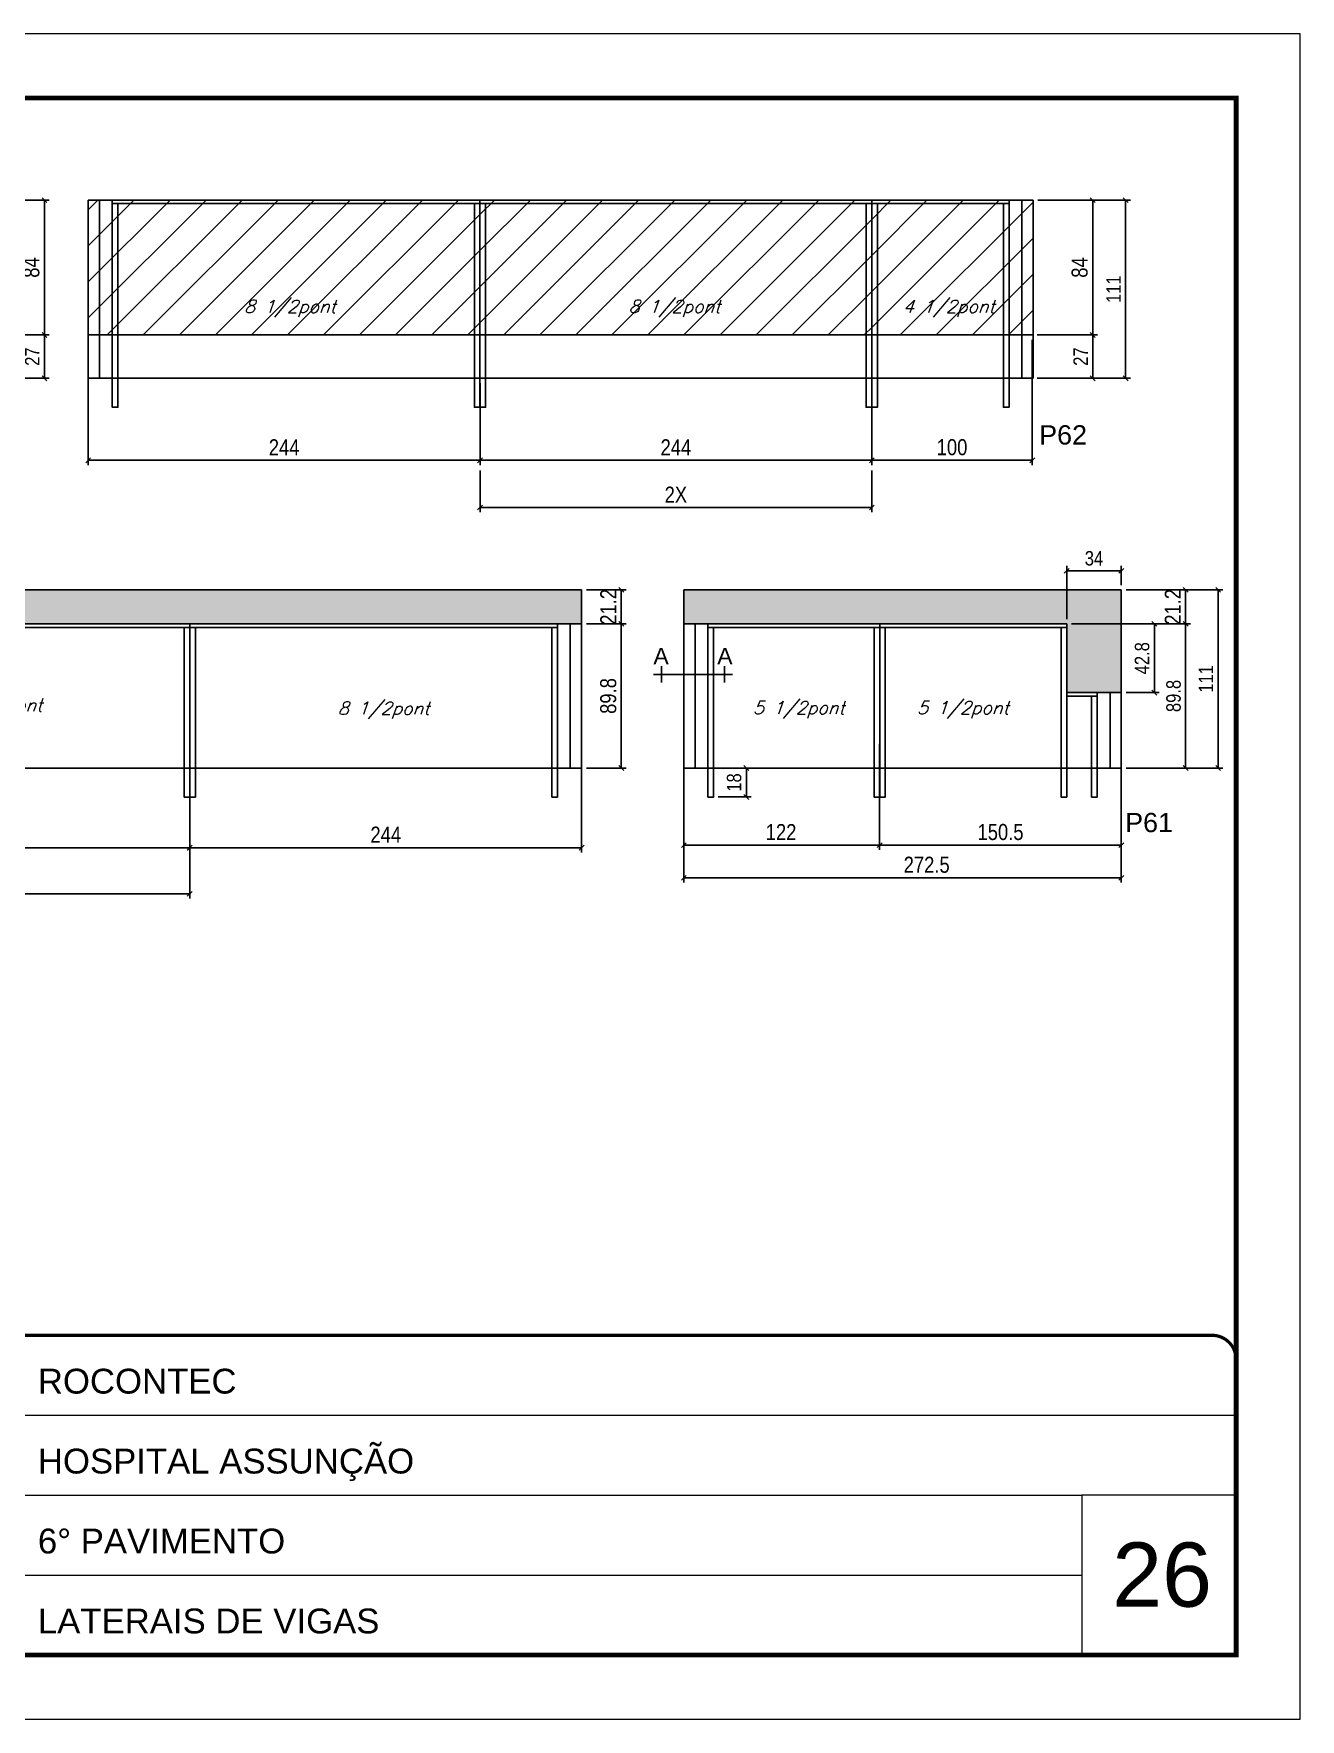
# Model space of a CAD drawing. Extents: x -20960 to -5926, y -2106 to 21915.
# Drawn here: x -9912 to -9123, y 13974 to 15024 of the extents above; entities that cross this region are included whole.
import ezdxf
from ezdxf.enums import TextEntityAlignment as Align

# ---------------------------------------------------------------- set-up
doc = ezdxf.new("R2010")
doc.units = 0
doc.linetypes.add('CONTINUO', pattern=[0])
doc.linetypes.add('DASHED', pattern=[0.75, 0.5, -0.25])
for name, color, linetype in [('5', 5, 'Continuous'), ('COTA', 241, 'Continuous'), ('detalhes', 4, 'Continuous'), ('Painéis', 200, 'Continuous'), ('Reaproveitamento', 251, 'Continuous'), ('SARR_2.2x7', 40, 'Continuous'), ('SARR_3.5x7', 81, 'Continuous'), ('texto', 7, 'Continuous')]:
    doc.layers.add(name, color=color, linetype=linetype)
for name, color, linetype, lineweight in [('CARIMBO', 255, 'Continuous', 9), ('Folhas', 255, 'Continuous', 9), ('SARRAFO DE PRESSAO', 251, 'DASHED', 9)]:
    doc.layers.add(name, color=color, linetype=linetype, lineweight=lineweight)
doc.styles.add('ARIAL', font='arial.ttf')
doc.styles.add('COTA TECNICA', font='techl___.ttf', dxfattribs={"height": 10})
doc.styles.add('COTA TECNICA-50', font='techl___.ttf', dxfattribs={"height": 9})
doc.styles.add('Romans', font='romans.shx')
doc.styles.get("Standard").update_dxf_attribs({"font": 'arial.ttf'})
doc.dimstyles.new('COTA PAINEL-50', dxfattribs={"dimtxt": 9, "dimasz": 3, "dimexe": 3, "dimexo": 3, "dimgap": 3, "dimtad": 1, "dimdec": 1, "dimzin": 12, "dimdsep": 46, "dimtxsty": 'COTA TECNICA-50', "dimblk1": 'OBLIQUE', "dimblk2": 'OBLIQUE', "dimsah": 1, "dimcen": 0.9, "dimclrd": 4, "dimclre": 4, "dimclrt": 240, "dimadec": 1, "dimazin": 3, "dimtfac": 1, "dimtdec": 1, "dimtmove": 0, "dimatfit": 3, "dimfxl": 1, "dimtolj": 1, "dimtzin": 12, "dimarcsym": 0})
doc.dimstyles.new('PAINEL', dxfattribs={"dimtxt": 10, "dimasz": 3, "dimexe": 3, "dimexo": 3, "dimgap": 3, "dimtad": 1, "dimdec": 1, "dimzin": 12, "dimdsep": 46, "dimtxsty": 'COTA TECNICA', "dimblk1": 'OBLIQUE', "dimblk2": 'OBLIQUE', "dimsah": 1, "dimcen": 0.9, "dimclrd": 4, "dimclre": 4, "dimclrt": 240, "dimadec": 1, "dimazin": 3, "dimtfac": 1, "dimtdec": 1, "dimtmove": 0, "dimatfit": 3, "dimfxl": 1, "dimtolj": 1, "dimtzin": 12, "dimarcsym": 0})
pattern_1 = [(45, (-1602.418, -3391.344), (-11.22532, 11.22532), [])]

# ---------------------------------------------------------------- blocks, each defined once
blk = doc.blocks.new('9999999999')
at = {"color": 30, "linetype": 'CONTINUO'}
for p, q in [((98564.6, 34379.6), (99584, 34379.6)), ((98564.6, 34329.8), (99488, 34329.8)), ((99584, 34329.8), (99488, 34329.8)), ((99488, 34329.8), (99488, 34230.2)), ((98564.6, 34280), (99488, 34280))]:
    blk.add_line(p, q, dxfattribs=at)
at = {"color": 30, "linetype": 'CONTINUO', "const_width": 2}
blk.add_lwpolyline([(99584, 34230.2), (99584, 34414.4, 0.414214), (99569, 34429.4), (98229, 34429.4, 0.414214), (98214, 34414.4), (98214, 34245.2, 0.414214), (98229, 34230.2), (99584, 34230.2)], format="xyb", dxfattribs=at)
at = {"layer": 'Folhas'}
blk.add_lwpolyline([(98139, 34190.2), (99624, 34190.2), (99624, 35240.2), (98139, 35240.2)], close=True, dxfattribs=at)
at = {"layer": 'Folhas', "color": 30, "const_width": 3}
blk.add_lwpolyline([(98214, 34230.2), (99584, 34230.2), (99584, 35200.2), (98214, 35200.2)], close=True, dxfattribs=at)
at = {"color": 7, "linetype": 'Continuous', "ltscale": 5, "style": 'ARIAL'}
for s, height, p in [('ROCONTEC', 15.48, (98837.7, 34393.1)), ('HOSPITAL ASSUNÇÃO', 15.483, (98837.7, 34343.3)), ('6° PAVIMENTO', 15.483, (98837.7, 34293.5)), ('LATERAIS DE VIGAS', 15.483, (98837.7, 34243.7))]:
    blk.add_text(s, height=height, dxfattribs=at).set_placement(p)
blk = doc.blocks.new('_Oblique')
at = {"color": 0, "linetype": 'ByBlock', "lineweight": -2}
blk.add_line((-0.5, -0.5), (0.5, 0.5), dxfattribs=at)
blk = doc.blocks.new('*D918')
at = {"layer": 'COTA', "color": 4, "lineweight": -2, "ltscale": 25, "transparency": 16777216}
for p, q in [((-9634.4, 14751.9), (-9634.4, 14725.8)), ((-9390.4, 14751.9), (-9390.4, 14725.8)), ((-9634.4, 14728.8), (-9390.4, 14728.8))]:
    blk.add_line(p, q, dxfattribs=at)
at = {"layer": 'Defpoints', "color": 0, "ltscale": 25, "transparency": 16777216}
for p in [(-9634.4, 14754.9), (-9390.4, 14754.9), (-9390.4, 14728.8)]:
    blk.add_point(p, dxfattribs=at)
at = {"layer": 'COTA', "color": 4, "lineweight": -2, "ltscale": 25, "transparency": 16777216, "xscale": 3, "yscale": 3, "zscale": 3, "rotation": 180}
blk.add_blockref('_Oblique', (-9634.4, 14728.8), dxfattribs=at)
at = {"layer": 'COTA', "color": 4, "lineweight": -2, "ltscale": 25, "transparency": 16777216, "xscale": 3, "yscale": 3, "zscale": 3}
blk.add_blockref('_Oblique', (-9390.4, 14728.8), dxfattribs=at)
at = {"layer": 'COTA', "color": 240, "ltscale": 25, "transparency": 16777216, "insert": (-9512.4, 14736.8), "char_height": 10, "attachment_point": 5, "style": 'COTA TECNICA'}
blk.add_mtext('\\A1;2X', dxfattribs=at)
blk = doc.blocks.new('*D931')
at = {"layer": 'COTA', "color": 4, "lineweight": -2, "ltscale": 25, "transparency": 16777216}
for p, q in [((-9878.4, 14833.3), (-9878.4, 14755.2)), ((-9634.4, 14806.3), (-9634.4, 14755.2)), ((-9878.4, 14758.2), (-9634.4, 14758.2))]:
    blk.add_line(p, q, dxfattribs=at)
at = {"layer": 'Defpoints', "color": 0, "ltscale": 25, "transparency": 16777216}
for p in [(-9878.4, 14836.3), (-9634.4, 14809.3), (-9634.4, 14758.2)]:
    blk.add_point(p, dxfattribs=at)
at = {"layer": 'COTA', "color": 4, "lineweight": -2, "ltscale": 25, "transparency": 16777216, "xscale": 3, "yscale": 3, "zscale": 3, "rotation": 180}
blk.add_blockref('_Oblique', (-9878.4, 14758.2), dxfattribs=at)
at = {"layer": 'COTA', "color": 4, "lineweight": -2, "ltscale": 25, "transparency": 16777216, "xscale": 3, "yscale": 3, "zscale": 3}
blk.add_blockref('_Oblique', (-9634.4, 14758.2), dxfattribs=at)
at = {"layer": 'COTA', "color": 240, "ltscale": 25, "transparency": 16777216, "insert": (-9756.4, 14766.3), "char_height": 10, "attachment_point": 5, "style": 'COTA TECNICA'}
blk.add_mtext('\\A1;244', dxfattribs=at)
blk = doc.blocks.new('*D932')
at = {"layer": 'COTA', "color": 4, "lineweight": -2, "ltscale": 25, "transparency": 16777216}
for p, q in [((-9634.4, 14806.3), (-9634.4, 14755.2)), ((-9390.4, 14806.3), (-9390.4, 14755.2)), ((-9634.4, 14758.2), (-9390.4, 14758.2))]:
    blk.add_line(p, q, dxfattribs=at)
at = {"layer": 'Defpoints', "color": 0, "ltscale": 25, "transparency": 16777216}
for p in [(-9634.4, 14809.3), (-9390.4, 14809.3), (-9390.4, 14758.2)]:
    blk.add_point(p, dxfattribs=at)
at = {"layer": 'COTA', "color": 4, "lineweight": -2, "ltscale": 25, "transparency": 16777216, "xscale": 3, "yscale": 3, "zscale": 3, "rotation": 180}
blk.add_blockref('_Oblique', (-9634.4, 14758.2), dxfattribs=at)
at = {"layer": 'COTA', "color": 4, "lineweight": -2, "ltscale": 25, "transparency": 16777216, "xscale": 3, "yscale": 3, "zscale": 3}
blk.add_blockref('_Oblique', (-9390.4, 14758.2), dxfattribs=at)
at = {"layer": 'COTA', "color": 240, "ltscale": 25, "transparency": 16777216, "insert": (-9512.4, 14766.3), "char_height": 10, "attachment_point": 5, "style": 'COTA TECNICA'}
blk.add_mtext('\\A1;244', dxfattribs=at)
blk = doc.blocks.new('*D978')
at = {"layer": 'COTA', "color": 4, "lineweight": -2, "ltscale": 25, "transparency": 16777216}
for p, q in [((-9286.9, 14920.3), (-9249.8, 14920.3)), ((-9252.8, 14920.3), (-9252.8, 14836.3)), ((-9287.4, 14836.3), (-9249.8, 14836.3))]:
    blk.add_line(p, q, dxfattribs=at)
at = {"layer": 'Defpoints', "color": 0, "ltscale": 25, "transparency": 16777216}
for p in [(-9289.9, 14920.3), (-9290.4, 14836.3), (-9252.8, 14836.3)]:
    blk.add_point(p, dxfattribs=at)
at = {"layer": 'COTA', "color": 4, "lineweight": -2, "ltscale": 25, "transparency": 16777216, "xscale": 3, "yscale": 3, "zscale": 3}
for p, rotation in [((-9252.8, 14920.3), 90), ((-9252.8, 14836.3), 270)]:
    blk.add_blockref('_Oblique', p, dxfattribs=dict(at, rotation=rotation))
at = {"layer": 'COTA', "color": 240, "ltscale": 25, "transparency": 16777216, "insert": (-9260.9, 14878.3), "char_height": 10, "attachment_point": 5, "rotation": 90, "style": 'COTA TECNICA'}
blk.add_mtext('\\A1;84', dxfattribs=at)
blk = doc.blocks.new('*D933')
at = {"layer": 'COTA', "color": 4, "lineweight": -2, "ltscale": 25, "transparency": 16777216}
for p, q in [((-9290.4, 14833.3), (-9290.4, 14755.2)), ((-9390.4, 14806.3), (-9390.4, 14755.2)), ((-9390.4, 14758.2), (-9290.4, 14758.2))]:
    blk.add_line(p, q, dxfattribs=at)
at = {"layer": 'Defpoints', "color": 0, "ltscale": 25, "transparency": 16777216}
for p in [(-9290.4, 14836.3), (-9390.4, 14809.3), (-9290.4, 14758.2)]:
    blk.add_point(p, dxfattribs=at)
at = {"layer": 'COTA', "color": 4, "lineweight": -2, "ltscale": 25, "transparency": 16777216, "xscale": 3, "yscale": 3, "zscale": 3, "rotation": 180}
blk.add_blockref('_Oblique', (-9390.4, 14758.2), dxfattribs=at)
at = {"layer": 'COTA', "color": 4, "lineweight": -2, "ltscale": 25, "transparency": 16777216, "xscale": 3, "yscale": 3, "zscale": 3}
blk.add_blockref('_Oblique', (-9290.4, 14758.2), dxfattribs=at)
at = {"layer": 'COTA', "color": 240, "ltscale": 25, "transparency": 16777216, "insert": (-9340.4, 14766.3), "char_height": 10, "attachment_point": 5, "style": 'COTA TECNICA'}
blk.add_mtext('\\A1;100', dxfattribs=at)
blk = doc.blocks.new('*D979')
at = {"layer": 'COTA', "color": 4, "lineweight": -2, "ltscale": 25, "transparency": 16777216}
for p, q in [((-9932.1, 14920.3), (-9902.7, 14920.3)), ((-9905.7, 14836.3), (-9905.7, 14920.3)), ((-9932.1, 14836.3), (-9902.7, 14836.3))]:
    blk.add_line(p, q, dxfattribs=at)
at = {"layer": 'Defpoints', "color": 0, "ltscale": 25, "transparency": 16777216}
for p in [(-9935.1, 14920.3), (-9905.7, 14920.3), (-9935.1, 14836.3)]:
    blk.add_point(p, dxfattribs=at)
at = {"layer": 'COTA', "color": 4, "lineweight": -2, "ltscale": 25, "transparency": 16777216, "xscale": 3, "yscale": 3, "zscale": 3}
for p, rotation in [((-9905.7, 14920.3), 90), ((-9905.7, 14836.3), 270)]:
    blk.add_blockref('_Oblique', p, dxfattribs=dict(at, rotation=rotation))
at = {"layer": 'COTA', "color": 240, "ltscale": 25, "transparency": 16777216, "insert": (-9913.8, 14878.3), "char_height": 10, "attachment_point": 5, "rotation": 90, "style": 'COTA TECNICA'}
blk.add_mtext('\\A1;84', dxfattribs=at)
blk = doc.blocks.new('*D980')
at = {"layer": 'COTA', "color": 4, "lineweight": -2, "transparency": 16777216}
for p, q in [((-9287.4, 14836.3), (-9249.8, 14836.3)), ((-9252.8, 14809.3), (-9252.8, 14836.3)), ((-9287.4, 14809.3), (-9249.8, 14809.3))]:
    blk.add_line(p, q, dxfattribs=at)
at = {"layer": 'Defpoints', "color": 0, "transparency": 16777216}
for p in [(-9290.4, 14836.3), (-9252.8, 14836.3), (-9290.4, 14809.3)]:
    blk.add_point(p, dxfattribs=at)
at = {"layer": 'COTA', "color": 4, "lineweight": -2, "transparency": 16777216, "xscale": 3, "yscale": 3, "zscale": 3}
for p, rotation in [((-9252.8, 14836.3), 90), ((-9252.8, 14809.3), 270)]:
    blk.add_blockref('_Oblique', p, dxfattribs=dict(at, rotation=rotation))
at = {"layer": 'COTA', "color": 240, "transparency": 16777216, "insert": (-9260.3, 14822.8), "char_height": 9, "attachment_point": 5, "rotation": 90, "style": 'COTA TECNICA-50'}
blk.add_mtext('\\A1;27', dxfattribs=at)
blk = doc.blocks.new('*D981')
at = {"layer": 'COTA', "color": 4, "lineweight": -2, "transparency": 16777216}
for p, q in [((-9932.1, 14836.3), (-9902.7, 14836.3)), ((-9905.7, 14809.3), (-9905.7, 14836.3)), ((-9932.1, 14809.3), (-9902.7, 14809.3))]:
    blk.add_line(p, q, dxfattribs=at)
at = {"layer": 'Defpoints', "color": 0, "transparency": 16777216}
for p in [(-9935.1, 14836.3), (-9905.7, 14836.3), (-9935.1, 14809.3)]:
    blk.add_point(p, dxfattribs=at)
at = {"layer": 'COTA', "color": 4, "lineweight": -2, "transparency": 16777216, "xscale": 3, "yscale": 3, "zscale": 3}
for p, rotation in [((-9905.7, 14836.3), 90), ((-9905.7, 14809.3), 270)]:
    blk.add_blockref('_Oblique', p, dxfattribs=dict(at, rotation=rotation))
at = {"layer": 'COTA', "color": 240, "transparency": 16777216, "insert": (-9913.3, 14822.8), "char_height": 9, "attachment_point": 5, "rotation": 90, "style": 'COTA TECNICA-50'}
blk.add_mtext('\\A1;27', dxfattribs=at)
blk = doc.blocks.new('*D982')
at = {"layer": 'COTA', "color": 4, "lineweight": -2, "transparency": 16777216}
for p, q in [((-9286.9, 14920.3), (-9229.3, 14920.3)), ((-9232.3, 14809.3), (-9232.3, 14920.3)), ((-9286.9, 14809.3), (-9229.3, 14809.3))]:
    blk.add_line(p, q, dxfattribs=at)
at = {"layer": 'Defpoints', "color": 0, "transparency": 16777216}
for p in [(-9289.9, 14920.3), (-9232.3, 14920.3), (-9289.9, 14809.3)]:
    blk.add_point(p, dxfattribs=at)
at = {"layer": 'COTA', "color": 4, "lineweight": -2, "transparency": 16777216, "xscale": 3, "yscale": 3, "zscale": 3}
for p, rotation in [((-9232.3, 14920.3), 90), ((-9232.3, 14809.3), 270)]:
    blk.add_blockref('_Oblique', p, dxfattribs=dict(at, rotation=rotation))
at = {"layer": 'COTA', "color": 240, "transparency": 16777216, "insert": (-9239.8, 14864.8), "char_height": 9, "attachment_point": 5, "rotation": 90, "style": 'COTA TECNICA-50'}
blk.add_mtext('\\A1;111', dxfattribs=at)
blk = doc.blocks.new('*D939')
at = {"layer": 'COTA', "color": 4, "lineweight": -2, "ltscale": 25, "transparency": 16777216}
for p, q in [((-10059.2, 14581.5), (-10059.2, 14513.9)), ((-9815.2, 14581.5), (-9815.2, 14513.9)), ((-10059.2, 14516.9), (-9815.2, 14516.9))]:
    blk.add_line(p, q, dxfattribs=at)
at = {"layer": 'Defpoints', "color": 0, "ltscale": 25, "transparency": 16777216}
for p in [(-10059.2, 14584.5), (-9815.2, 14584.5), (-9815.2, 14516.9)]:
    blk.add_point(p, dxfattribs=at)
at = {"layer": 'COTA', "color": 4, "lineweight": -2, "ltscale": 25, "transparency": 16777216, "xscale": 3, "yscale": 3, "zscale": 3, "rotation": 180}
blk.add_blockref('_Oblique', (-10059.2, 14516.9), dxfattribs=at)
at = {"layer": 'COTA', "color": 4, "lineweight": -2, "ltscale": 25, "transparency": 16777216, "xscale": 3, "yscale": 3, "zscale": 3}
blk.add_blockref('_Oblique', (-9815.2, 14516.9), dxfattribs=at)
at = {"layer": 'COTA', "color": 240, "ltscale": 25, "transparency": 16777216, "insert": (-9937.2, 14525), "char_height": 10, "attachment_point": 5, "style": 'COTA TECNICA'}
blk.add_mtext('\\A1;244', dxfattribs=at)
blk = doc.blocks.new('*D940')
at = {"layer": 'COTA', "color": 4, "lineweight": -2, "ltscale": 25, "transparency": 16777216}
for p, q in [((-9815.1, 14581.5), (-9815.1, 14513.9)), ((-9571.1, 14581.5), (-9571.1, 14513.9)), ((-9815.1, 14516.9), (-9571.1, 14516.9))]:
    blk.add_line(p, q, dxfattribs=at)
at = {"layer": 'Defpoints', "color": 0, "ltscale": 25, "transparency": 16777216}
for p in [(-9815.1, 14584.5), (-9571.1, 14584.5), (-9571.1, 14516.9)]:
    blk.add_point(p, dxfattribs=at)
at = {"layer": 'COTA', "color": 4, "lineweight": -2, "ltscale": 25, "transparency": 16777216, "xscale": 3, "yscale": 3, "zscale": 3, "rotation": 180}
blk.add_blockref('_Oblique', (-9815.1, 14516.9), dxfattribs=at)
at = {"layer": 'COTA', "color": 4, "lineweight": -2, "ltscale": 25, "transparency": 16777216, "xscale": 3, "yscale": 3, "zscale": 3}
blk.add_blockref('_Oblique', (-9571.1, 14516.9), dxfattribs=at)
at = {"layer": 'COTA', "color": 240, "ltscale": 25, "transparency": 16777216, "insert": (-9693.1, 14525), "char_height": 10, "attachment_point": 5, "style": 'COTA TECNICA'}
blk.add_mtext('\\A1;244', dxfattribs=at)
blk = doc.blocks.new('*D941')
at = {"layer": 'COTA', "color": 4, "lineweight": -2, "ltscale": 25, "transparency": 16777216}
for p, q in [((-9507.5, 14581.5), (-9507.5, 14515.5)), ((-9385.5, 14581.5), (-9385.5, 14515.5)), ((-9507.5, 14518.5), (-9385.5, 14518.5))]:
    blk.add_line(p, q, dxfattribs=at)
at = {"layer": 'Defpoints', "color": 0, "ltscale": 25, "transparency": 16777216}
for p in [(-9507.5, 14584.5), (-9385.5, 14584.5), (-9385.5, 14518.5)]:
    blk.add_point(p, dxfattribs=at)
at = {"layer": 'COTA', "color": 4, "lineweight": -2, "ltscale": 25, "transparency": 16777216, "xscale": 3, "yscale": 3, "zscale": 3, "rotation": 180}
blk.add_blockref('_Oblique', (-9507.5, 14518.5), dxfattribs=at)
at = {"layer": 'COTA', "color": 4, "lineweight": -2, "ltscale": 25, "transparency": 16777216, "xscale": 3, "yscale": 3, "zscale": 3}
blk.add_blockref('_Oblique', (-9385.5, 14518.5), dxfattribs=at)
at = {"layer": 'COTA', "color": 240, "ltscale": 25, "transparency": 16777216, "insert": (-9446.9, 14526.6), "char_height": 10, "attachment_point": 5, "style": 'COTA TECNICA'}
blk.add_mtext('\\A1;122', dxfattribs=at)
blk = doc.blocks.new('*D942')
at = {"layer": 'COTA', "color": 4, "lineweight": -2, "ltscale": 25, "transparency": 16777216}
for p, q in [((-10059.2, 14581.5), (-10059.2, 14485.2)), ((-9815.2, 14581.5), (-9815.2, 14485.2)), ((-10059.2, 14488.2), (-9815.2, 14488.2))]:
    blk.add_line(p, q, dxfattribs=at)
at = {"layer": 'Defpoints', "color": 0, "ltscale": 25, "transparency": 16777216}
for p in [(-10059.2, 14584.5), (-9815.2, 14584.5), (-9815.2, 14488.2)]:
    blk.add_point(p, dxfattribs=at)
at = {"layer": 'COTA', "color": 4, "lineweight": -2, "ltscale": 25, "transparency": 16777216, "xscale": 3, "yscale": 3, "zscale": 3, "rotation": 180}
blk.add_blockref('_Oblique', (-10059.2, 14488.2), dxfattribs=at)
at = {"layer": 'COTA', "color": 4, "lineweight": -2, "ltscale": 25, "transparency": 16777216, "xscale": 3, "yscale": 3, "zscale": 3}
blk.add_blockref('_Oblique', (-9815.2, 14488.2), dxfattribs=at)
at = {"layer": 'COTA', "color": 240, "ltscale": 25, "transparency": 16777216, "insert": (-9937.2, 14496.3), "char_height": 10, "attachment_point": 5, "style": 'COTA TECNICA'}
blk.add_mtext('\\A1;2X', dxfattribs=at)
blk = doc.blocks.new('*D983')
at = {"layer": 'COTA', "color": 4, "lineweight": -2, "ltscale": 25, "transparency": 16777216}
for p, q in [((-9232, 14677.5), (-9191.9, 14677.5)), ((-9194.9, 14656.3), (-9194.9, 14677.5)), ((-9232, 14656.3), (-9191.9, 14656.3))]:
    blk.add_line(p, q, dxfattribs=at)
at = {"layer": 'Defpoints', "color": 0, "ltscale": 25, "transparency": 16777216}
for p in [(-9235, 14677.5), (-9194.9, 14677.5), (-9235, 14656.3)]:
    blk.add_point(p, dxfattribs=at)
at = {"layer": 'COTA', "color": 4, "lineweight": -2, "ltscale": 25, "transparency": 16777216, "xscale": 3, "yscale": 3, "zscale": 3}
for p, rotation in [((-9194.9, 14677.5), 90), ((-9194.9, 14656.3), 270)]:
    blk.add_blockref('_Oblique', p, dxfattribs=dict(at, rotation=rotation))
at = {"layer": 'COTA', "color": 240, "ltscale": 25, "transparency": 16777216, "insert": (-9202.9, 14666.9), "char_height": 10, "attachment_point": 5, "rotation": 90, "style": 'COTA TECNICA'}
blk.add_mtext('\\A1;21.2', dxfattribs=at)
blk = doc.blocks.new('*D984')
at = {"layer": 'COTA', "color": 4, "lineweight": -2, "ltscale": 25, "transparency": 16777216}
for p, q in [((-9568.1, 14656.3), (-9543.4, 14656.3)), ((-9546.4, 14656.3), (-9546.4, 14566.5)), ((-9568.1, 14566.5), (-9543.4, 14566.5))]:
    blk.add_line(p, q, dxfattribs=at)
at = {"layer": 'Defpoints', "color": 0, "ltscale": 25, "transparency": 16777216}
for p in [(-9571.1, 14656.3), (-9571.1, 14566.5), (-9546.4, 14566.5)]:
    blk.add_point(p, dxfattribs=at)
at = {"layer": 'COTA', "color": 4, "lineweight": -2, "ltscale": 25, "transparency": 16777216, "xscale": 3, "yscale": 3, "zscale": 3}
for p, rotation in [((-9546.4, 14656.3), 90), ((-9546.4, 14566.5), 270)]:
    blk.add_blockref('_Oblique', p, dxfattribs=dict(at, rotation=rotation))
at = {"layer": 'COTA', "color": 240, "ltscale": 25, "transparency": 16777216, "insert": (-9554.5, 14611.4), "char_height": 10, "attachment_point": 5, "rotation": 90, "style": 'COTA TECNICA'}
blk.add_mtext('\\A1;89.8', dxfattribs=at)
blk = doc.blocks.new('*D985')
at = {"layer": 'COTA', "color": 4, "lineweight": -2, "ltscale": 25, "transparency": 16777216}
for p, q in [((-9568.1, 14677.5), (-9543.4, 14677.5)), ((-9546.4, 14656.3), (-9546.4, 14677.5)), ((-9568.1, 14656.3), (-9543.4, 14656.3))]:
    blk.add_line(p, q, dxfattribs=at)
at = {"layer": 'Defpoints', "color": 0, "ltscale": 25, "transparency": 16777216}
for p in [(-9571.1, 14677.5), (-9546.4, 14677.5), (-9571.1, 14656.3)]:
    blk.add_point(p, dxfattribs=at)
at = {"layer": 'COTA', "color": 4, "lineweight": -2, "ltscale": 25, "transparency": 16777216, "xscale": 3, "yscale": 3, "zscale": 3}
for p, rotation in [((-9546.4, 14677.5), 90), ((-9546.4, 14656.3), 270)]:
    blk.add_blockref('_Oblique', p, dxfattribs=dict(at, rotation=rotation))
at = {"layer": 'COTA', "color": 240, "ltscale": 25, "transparency": 16777216, "insert": (-9554.5, 14666.9), "char_height": 10, "attachment_point": 5, "rotation": 90, "style": 'COTA TECNICA'}
blk.add_mtext('\\A1;21.2', dxfattribs=at)
blk = doc.blocks.new('*D943')
at = {"layer": 'COTA', "color": 4, "lineweight": -2, "ltscale": 25, "transparency": 16777216}
for p, q in [((-9385.5, 14581.5), (-9385.5, 14515.5)), ((-9235, 14581.5), (-9235, 14515.5)), ((-9385.5, 14518.5), (-9235, 14518.5))]:
    blk.add_line(p, q, dxfattribs=at)
at = {"layer": 'Defpoints', "color": 0, "ltscale": 25, "transparency": 16777216}
for p in [(-9385.5, 14584.5), (-9235, 14584.5), (-9235, 14518.5)]:
    blk.add_point(p, dxfattribs=at)
at = {"layer": 'COTA', "color": 4, "lineweight": -2, "ltscale": 25, "transparency": 16777216, "xscale": 3, "yscale": 3, "zscale": 3, "rotation": 180}
blk.add_blockref('_Oblique', (-9385.5, 14518.5), dxfattribs=at)
at = {"layer": 'COTA', "color": 4, "lineweight": -2, "ltscale": 25, "transparency": 16777216, "xscale": 3, "yscale": 3, "zscale": 3}
blk.add_blockref('_Oblique', (-9235, 14518.5), dxfattribs=at)
at = {"layer": 'COTA', "color": 240, "ltscale": 25, "transparency": 16777216, "insert": (-9310.2, 14526.6), "char_height": 10, "attachment_point": 5, "style": 'COTA TECNICA'}
blk.add_mtext('\\A1;150.5', dxfattribs=at)
blk = doc.blocks.new('*D944')
at = {"layer": 'COTA', "color": 4, "lineweight": -2, "ltscale": 25, "transparency": 16777216}
for p, q in [((-9507.5, 14581.5), (-9507.5, 14495.1)), ((-9235, 14581.5), (-9235, 14495.1)), ((-9235, 14498.1), (-9507.5, 14498.1))]:
    blk.add_line(p, q, dxfattribs=at)
at = {"layer": 'Defpoints', "color": 0, "ltscale": 25, "transparency": 16777216}
for p in [(-9507.5, 14584.5), (-9235, 14584.5), (-9507.5, 14498.1)]:
    blk.add_point(p, dxfattribs=at)
at = {"layer": 'COTA', "color": 4, "lineweight": -2, "ltscale": 25, "transparency": 16777216, "xscale": 3, "yscale": 3, "zscale": 3, "rotation": 180}
blk.add_blockref('_Oblique', (-9507.5, 14498.1), dxfattribs=at)
at = {"layer": 'COTA', "color": 4, "lineweight": -2, "ltscale": 25, "transparency": 16777216, "xscale": 3, "yscale": 3, "zscale": 3}
blk.add_blockref('_Oblique', (-9235, 14498.1), dxfattribs=at)
at = {"layer": 'COTA', "color": 240, "ltscale": 25, "transparency": 16777216, "insert": (-9356.2, 14506.2), "char_height": 10, "attachment_point": 5, "style": 'COTA TECNICA'}
blk.add_mtext('\\A1;272.5', dxfattribs=at)
blk = doc.blocks.new('*D987')
at = {"layer": 'COTA', "color": 4, "lineweight": -2, "transparency": 16777216}
for p, q in [((-9486, 14566.5), (-9465.5, 14566.5)), ((-9468.5, 14548.5), (-9468.5, 14566.5)), ((-9486, 14548.5), (-9465.5, 14548.5))]:
    blk.add_line(p, q, dxfattribs=at)
at = {"layer": 'Defpoints', "color": 0, "transparency": 16777216}
for p in [(-9489, 14566.5), (-9468.5, 14566.5), (-9489, 14548.5)]:
    blk.add_point(p, dxfattribs=at)
at = {"layer": 'COTA', "color": 4, "lineweight": -2, "transparency": 16777216, "xscale": 3, "yscale": 3, "zscale": 3}
for p, rotation in [((-9468.5, 14566.5), 90), ((-9468.5, 14548.5), 270)]:
    blk.add_blockref('_Oblique', p, dxfattribs=dict(at, rotation=rotation))
at = {"layer": 'COTA', "color": 240, "transparency": 16777216, "insert": (-9476.1, 14557.5), "char_height": 9, "attachment_point": 5, "rotation": 90, "style": 'COTA TECNICA-50'}
blk.add_mtext('\\A1;18', dxfattribs=at)
blk = doc.blocks.new('*D988')
at = {"layer": 'COTA', "color": 4, "lineweight": -2, "transparency": 16777216}
for p, q in [((-9232, 14677.5), (-9171.7, 14677.5)), ((-9174.7, 14566.5), (-9174.7, 14677.5)), ((-9232, 14566.5), (-9171.7, 14566.5))]:
    blk.add_line(p, q, dxfattribs=at)
at = {"layer": 'Defpoints', "color": 0, "transparency": 16777216}
for p in [(-9235, 14677.5), (-9174.7, 14677.5), (-9235, 14566.5)]:
    blk.add_point(p, dxfattribs=at)
at = {"layer": 'COTA', "color": 4, "lineweight": -2, "transparency": 16777216, "xscale": 3, "yscale": 3, "zscale": 3}
for p, rotation in [((-9174.7, 14677.5), 90), ((-9174.7, 14566.5), 270)]:
    blk.add_blockref('_Oblique', p, dxfattribs=dict(at, rotation=rotation))
at = {"layer": 'COTA', "color": 240, "transparency": 16777216, "insert": (-9182.3, 14622), "char_height": 9, "attachment_point": 5, "rotation": 90, "style": 'COTA TECNICA-50'}
blk.add_mtext('\\A1;111', dxfattribs=at)
blk = doc.blocks.new('*D989')
at = {"layer": 'COTA', "color": 4, "lineweight": -2, "transparency": 16777216}
for p, q in [((-9266, 14656.3), (-9191.9, 14656.3)), ((-9194.9, 14566.5), (-9194.9, 14656.3)), ((-9232, 14566.5), (-9191.9, 14566.5))]:
    blk.add_line(p, q, dxfattribs=at)
at = {"layer": 'Defpoints', "color": 0, "transparency": 16777216}
for p in [(-9269, 14656.3), (-9194.9, 14656.3), (-9235, 14566.5)]:
    blk.add_point(p, dxfattribs=at)
at = {"layer": 'COTA', "color": 4, "lineweight": -2, "transparency": 16777216, "xscale": 3, "yscale": 3, "zscale": 3}
for p, rotation in [((-9194.9, 14656.3), 90), ((-9194.9, 14566.5), 270)]:
    blk.add_blockref('_Oblique', p, dxfattribs=dict(at, rotation=rotation))
at = {"layer": 'COTA', "color": 240, "transparency": 16777216, "insert": (-9202.4, 14611.4), "char_height": 9, "attachment_point": 5, "rotation": 90, "style": 'COTA TECNICA-50'}
blk.add_mtext('\\A1;89.8', dxfattribs=at)
blk = doc.blocks.new('*D990')
at = {"layer": 'COTA', "color": 4, "lineweight": -2, "transparency": 16777216}
for p, q in [((-9266, 14656.3), (-9211.4, 14656.3)), ((-9214.4, 14613.5), (-9214.4, 14656.3)), ((-9232, 14613.5), (-9211.4, 14613.5))]:
    blk.add_line(p, q, dxfattribs=at)
at = {"layer": 'Defpoints', "color": 0, "transparency": 16777216}
for p in [(-9269, 14656.3), (-9214.4, 14656.3), (-9235, 14613.5)]:
    blk.add_point(p, dxfattribs=at)
at = {"layer": 'COTA', "color": 4, "lineweight": -2, "transparency": 16777216, "xscale": 3, "yscale": 3, "zscale": 3}
for p, rotation in [((-9214.4, 14656.3), 90), ((-9214.4, 14613.5), 270)]:
    blk.add_blockref('_Oblique', p, dxfattribs=dict(at, rotation=rotation))
at = {"layer": 'COTA', "color": 240, "transparency": 16777216, "insert": (-9222, 14634.9), "char_height": 9, "attachment_point": 5, "rotation": 90, "style": 'COTA TECNICA-50'}
blk.add_mtext('\\A1;42.8', dxfattribs=at)
blk = doc.blocks.new('*D991')
at = {"layer": 'COTA', "color": 4, "lineweight": -2, "transparency": 16777216}
for p, q in [((-9269, 14659.3), (-9269, 14692.4)), ((-9235, 14680.5), (-9235, 14692.4)), ((-9269, 14689.4), (-9235, 14689.4))]:
    blk.add_line(p, q, dxfattribs=at)
at = {"layer": 'Defpoints', "color": 0, "transparency": 16777216}
for p in [(-9235, 14689.4), (-9235, 14677.5), (-9269, 14656.3)]:
    blk.add_point(p, dxfattribs=at)
at = {"layer": 'COTA', "color": 4, "lineweight": -2, "transparency": 16777216, "xscale": 3, "yscale": 3, "zscale": 3, "rotation": 180}
blk.add_blockref('_Oblique', (-9269, 14689.4), dxfattribs=at)
at = {"layer": 'COTA', "color": 4, "lineweight": -2, "transparency": 16777216, "xscale": 3, "yscale": 3, "zscale": 3}
blk.add_blockref('_Oblique', (-9235, 14689.4), dxfattribs=at)
at = {"layer": 'COTA', "color": 240, "transparency": 16777216, "insert": (-9252, 14697.1), "char_height": 9, "attachment_point": 5, "style": 'COTA TECNICA-50'}
blk.add_mtext('\\A1;34', dxfattribs=at)

msp = doc.modelspace()

# ---------------------------------------------------------------- hatches: boundary and pattern name
at = {"layer": 'COTA', "linetype": 'ByBlock'}
h = msp.add_hatch(dxfattribs=at)
h.set_pattern_fill('AR-CONC', color=256, scale=0.03)
h.set_pattern_definition([(50, (-147670.035, -14754.5563), (5.46554007, -0.47817257), [0.5715, -6.2865]), (355, (-147670.035, -14754.556), (-1.05730264, 5.73170536), [0.4572, -5.02921753]), (100.4514447, (-147669.5797, -14754.596), (4.40823741, 5.25353256), [0.48570026, -5.34270734]), (46.1842, (-147670.035, -14753.032), (8.13237123, -1.26126984), [0.85725, -9.42975]), (96.6355576, (-147669.3574, -14753.137), (7.122124, 7.42278374), [0.7285507, -8.01406824]), (351.184151, (-147670.035, -14753.032), (7.122124, 7.42278374), [0.685799, -7.54379196]), (21, (-147669.273, -14753.4133), (4.54843174, -3.06795595), [0.5715, -6.2865]), (326, (-147669.273, -14753.413), (1.85406085, 5.52563898), [0.4572, -5.0292]), (71.451445, (-147668.894, -14753.669), (6.40249258, 2.45768307), [0.48570026, -5.34269813]), (37.5, (-147670.0351, -14754.5563), (0.092658098, 2.536651166), [0, -4.96824, 0, -5.1054, 0, -5.04825]), (7.5, (-147670.035, -14754.5563), (2.004589875, 3.005417245), [0, -2.91084, 0, -4.85394, 0, -1.92405]), (327.5, (-147671.7344, -14754.5563), (4.067717855, -0.17186232), [0, -1.905, 0, -5.9436, 0, -7.8867]), (317.5, (-147672.4964, -14754.5563), (4.44387544, 0.76279473), [0, -2.4765, 0, -3.94716, 0, -5.6007])])
h.paths.add_polyline_path([(-9571.15, 14656.26), (-9571.15, 14677.46), (-10194.17, 14677.46), (-10194.17, 14656.26)])
h = msp.add_hatch(dxfattribs=at)
h.set_pattern_fill('AR-CONC', color=256, scale=0.03)
h.set_pattern_definition([(50, (-3156.5, -1148.575), (5.4655401, -0.4781726), [0.5715, -6.2865]), (355, (-3156.5, -1148.575), (-1.0573026, 5.7317054), [0.4572, -5.0292175]), (100.451445, (-3156.0445, -1148.615), (4.4082374, 5.2535326), [0.4857003, -5.3427073]), (46.1842, (-3156.5, -1147.051), (8.1323712, -1.2612698), [0.85725, -9.42975]), (96.63556, (-3155.822, -1147.156), (7.122124, 7.4227837), [0.7285507, -8.0140682]), (351.18415, (-3156.5, -1147.051), (7.122124, 7.4227837), [0.685799, -7.543792]), (21, (-3155.738, -1147.432), (4.5484317, -3.067956), [0.5715, -6.2865]), (326, (-3155.738, -1147.432), (1.8540609, 5.525639), [0.4572, -5.0292]), (71.451445, (-3155.359, -1147.688), (6.4024926, 2.457683), [0.4857003, -5.3426981]), (37.5, (-3156.5, -1148.5751), (0.0926581, 2.53665117), [0, -4.96824, 0, -5.1054, 0, -5.04825]), (7.5, (-3156.5, -1148.575), (2.00458988, 3.00541724), [0, -2.91084, 0, -4.85394, 0, -1.92405]), (327.5, (-3158.1993, -1148.5751), (4.06771786, -0.17186232), [0, -1.905, 0, -5.9436, 0, -7.8867]), (317.5, (-3158.9613, -1148.575), (4.44387544, 0.7627947), [0, -2.4765, 0, -3.94716, 0, -5.6007])])
h.paths.add_polyline_path([(-9234.99, 14677.46), (-9507.46, 14677.46), (-9507.46, 14656.26), (-9268.99, 14656.26), (-9268.99, 14613.46), (-9234.99, 14613.46)])
at = {"layer": 'Reaproveitamento'}
h = msp.add_hatch(dxfattribs=at)
h.set_pattern_fill('ANSI31', color=256, scale=5)
h.set_pattern_definition(pattern_1)
h.paths.add_polyline_path([(-9634.42, 14836.27), (-9634.42, 14920.27), (-9878.42, 14920.27), (-9878.42, 14836.27)])
h = msp.add_hatch(dxfattribs=at)
h.set_pattern_fill('ANSI31', color=256, scale=5)
h.set_pattern_definition(pattern_1)
h.paths.add_polyline_path([(-9390.42, 14836.27), (-9390.42, 14920.27), (-9634.42, 14920.27), (-9634.42, 14836.27)])
h = msp.add_hatch(dxfattribs=at)
h.set_pattern_fill('ANSI31', color=256, scale=5)
h.set_pattern_definition(pattern_1)
h.paths.add_polyline_path([(-9289.92, 14836.27), (-9289.92, 14920.27), (-9390.42, 14920.27), (-9390.42, 14836.27)])

# ---------------------------------------------------------------- linework, layer by layer
at = {"layer": 'COTA', "linetype": 'ByBlock'}
for p, q in [((-10194.17, 14677.46), (-9571.15, 14677.46)), ((-9571.15, 14677.46), (-9571.15, 14656.26)), ((-9507.46, 14677.46), (-9234.99, 14677.46)), ((-9507.46, 14656.26), (-9507.46, 14677.46)), ((-9234.99, 14613.46), (-9234.99, 14677.46))]:
    msp.add_line(p, q, dxfattribs=at)
at = {"layer": 'detalhes'}
for p, q in [((-9521.43, 14629.86), (-9521.43, 14619.86)), ((-9482.07, 14629.86), (-9482.07, 14619.86)), ((-9477.07, 14624.86), (-9526.43, 14624.86))]:
    msp.add_line(p, q, dxfattribs=at)
at = {"layer": 'Painéis'}
for p, q in [((-9878.42, 14920.27), (-9289.92, 14920.27)), ((-9878.42, 14836.27), (-9289.92, 14836.27)), ((-9878.42, 14809.27), (-9289.92, 14809.27)), ((-10194.17, 14656.26), (-9571.15, 14656.26)), ((-9507.46, 14656.26), (-9268.99, 14656.26)), ((-10194.17, 14566.46), (-9571.15, 14566.46)), ((-9507.46, 14566.46), (-9234.99, 14566.46))]:
    msp.add_line(p, q, dxfattribs=at)
at = {"layer": 'Painéis', "ltscale": 25}
for p, q in [((-9878.42, 14809.27), (-9878.42, 14920.27)), ((-9634.42, 14809.27), (-9634.42, 14920.27)), ((-9390.42, 14809.27), (-9390.42, 14920.27)), ((-9289.92, 14809.27), (-9289.92, 14920.27)), ((-9815.17, 14656.26), (-9815.17, 14566.46)), ((-9571.15, 14656.26), (-9571.15, 14566.46)), ((-9507.46, 14566.46), (-9507.46, 14656.26)), ((-9385.46, 14566.46), (-9385.46, 14656.26)), ((-9268.99, 14613.46), (-9268.99, 14656.26)), ((-9268.99, 14613.46), (-9234.99, 14613.46)), ((-9234.99, 14566.46), (-9234.99, 14613.46))]:
    msp.add_line(p, q, dxfattribs=at)
at = {"layer": 'SARR_2.2x7', "linetype": 'Continuous'}
for p, q in [((-9871.42, 14920.27), (-9871.42, 14836.27)), ((-9863.42, 14918.07), (-9634.42, 14918.07)), ((-9390.42, 14918.07), (-9634.42, 14918.07)), ((-9304.92, 14918.07), (-9390.42, 14918.07)), ((-9296.92, 14920.27), (-9296.92, 14836.27)), ((-9871.42, 14836.27), (-9871.42, 14809.27)), ((-9296.92, 14836.27), (-9296.92, 14809.27)), ((-10059.17, 14654.06), (-9815.17, 14654.06)), ((-9815.15, 14654.06), (-9586.15, 14654.06)), ((-9578.15, 14656.26), (-9578.15, 14566.46)), ((-9500.46, 14566.46), (-9500.46, 14656.26)), ((-9492.46, 14654.06), (-9385.46, 14654.06)), ((-9385.46, 14654.06), (-9268.99, 14654.06)), ((-9268.99, 14611.26), (-9249.99, 14611.26)), ((-9241.99, 14566.46), (-9241.99, 14613.46))]:
    msp.add_line(p, q, dxfattribs=at)
at = {"layer": 'SARR_3.5x7'}
for points in [[(-9859.92, 14918.07), (-9859.92, 14791.27), (-9863.42, 14791.27), (-9863.42, 14920.27)], [(-9634.42, 14920.27), (-9634.42, 14791.27), (-9637.92, 14791.27), (-9637.92, 14918.07)], [(-9630.92, 14918.07), (-9630.92, 14791.27), (-9634.42, 14791.27), (-9634.42, 14920.27)], [(-9390.42, 14920.27), (-9390.42, 14791.27), (-9393.92, 14791.27), (-9393.92, 14918.07)], [(-9386.92, 14918.07), (-9386.92, 14791.27), (-9390.42, 14791.27), (-9390.42, 14920.27)], [(-9304.92, 14920.27), (-9304.92, 14791.27), (-9308.42, 14791.27), (-9308.42, 14918.07)], [(-9815.17, 14656.26), (-9815.17, 14548.46), (-9818.67, 14548.46), (-9818.67, 14654.06)], [(-9811.65, 14654.06), (-9811.65, 14548.46), (-9815.15, 14548.46), (-9815.15, 14656.26)], [(-9586.15, 14656.26), (-9586.15, 14548.46), (-9589.65, 14548.46), (-9589.65, 14654.06)], [(-9488.96, 14654.06), (-9488.96, 14548.46), (-9492.46, 14548.46), (-9492.46, 14656.26)], [(-9385.46, 14656.26), (-9385.46, 14548.46), (-9388.96, 14548.46), (-9388.96, 14654.06)], [(-9381.96, 14654.06), (-9381.96, 14548.46), (-9385.46, 14548.46), (-9385.46, 14656.26)], [(-9268.99, 14656.26), (-9268.99, 14548.46), (-9272.49, 14548.46), (-9272.49, 14654.06)], [(-9249.99, 14613.46), (-9249.99, 14548.46), (-9253.49, 14548.46), (-9253.49, 14611.26)]]:
    msp.add_lwpolyline(points, dxfattribs=at)

# ---------------------------------------------------------------- block references
at = {"layer": 'SARRAFO DE PRESSAO', "color": 6, "linetype": 'ByBlock'}
msp.add_blockref('9999999999', (-108747.48, -20216.26), dxfattribs=at)

# ---------------------------------------------------------------- texts
at = {"layer": '5', "linetype": 'Continuous'}
for s, p in [('P62', (-9286.15, 14768.04)), ('P61', (-9232.59, 14526.56))]:
    msp.add_text(s, height=12, rotation=0.00004, dxfattribs=at).set_placement(p)
at = {"layer": 'CARIMBO', "style": 'ARIAL'}
msp.add_text('26', height=40, dxfattribs=at).set_placement((-9240.64, 14044.08))
at = {"layer": 'detalhes', "color": 0, "linetype": 'Continuous', "style": 'ARIAL'}
for p in [(-9521.63, 14636.27), (-9481.87, 14636.27)]:
    msp.add_text('A', height=10.22, dxfattribs=at).set_placement(p, align=Align.MIDDLE_CENTER)
at = {"layer": 'texto', "color": 2, "char_height": 8, "attachment_point": 5, "style": 'Romans'}
for s, insert in [('{\\Q19;\\C256;8 1/2pont}', (-9752.81, 14852.72)), ('{\\Q19;\\C256;8 1/2pont}', (-9513.31, 14852.72)), ('{\\Q19;\\C256;4 1/2pont}', (-9342.45, 14852.72)), ('{\\Q19;\\C256;8 1/2pont}', (-9935.57, 14604.44)), ('{\\Q19;\\C256;8 1/2pont}', (-9694.47, 14602.44)), ('{\\Q19;\\C256;5 1/2pont}', (-9435.89, 14602.73)), ('{\\Q19;\\C256;5 1/2pont}', (-9333.67, 14602.73))]:
    msp.add_mtext(s, dxfattribs=dict(at, insert=insert))

# ---------------------------------------------------------------- dimensions: what is measured, and where the dimension line sits
at = {"layer": 'COTA', "ltscale": 25}
dim = msp.add_linear_dim(base=(-9905.69, 14920.27), p1=(-9935.11, 14836.27), p2=(-9935.11, 14920.27), angle=90, dimstyle='PAINEL', override={"dimtmove": 1}, dxfattribs=at)
dim.commit()
dim.dimension.update_dxf_attribs({"geometry": '*D979', "text_midpoint": (-9913.79, 14878.27)})
for base, p1, p2, picture, middle in [((-9252.78, 14836.27), (-9289.92, 14920.27), (-9290.39, 14836.27), '*D978', (-9260.87, 14878.27)), ((-9546.43, 14566.46), (-9571.15, 14656.26), (-9571.15, 14566.46), '*D984', (-9554.53, 14611.36))]:
    dim = msp.add_linear_dim(base=base, p1=p1, p2=p2, angle=90, dimstyle='PAINEL', dxfattribs=at)
    dim.commit()
    dim.dimension.update_dxf_attribs({"geometry": picture, "text_midpoint": middle})
at = {"layer": 'COTA'}
for base, p1, p2, picture, middle in [((-9232.26, 14920.27), (-9289.92, 14809.27), (-9289.92, 14920.27), '*D982', (-9239.81, 14864.77)), ((-9905.69, 14836.27), (-9935.11, 14809.27), (-9935.11, 14836.27), '*D981', (-9913.26, 14822.77)), ((-9252.78, 14836.27), (-9290.39, 14809.27), (-9290.39, 14836.27), '*D980', (-9260.34, 14822.77)), ((-9174.74, 14677.46), (-9234.99, 14566.46), (-9234.99, 14677.46), '*D988', (-9182.29, 14621.96)), ((-9194.85, 14656.26), (-9234.99, 14566.46), (-9268.99, 14656.26), '*D989', (-9202.44, 14611.36)), ((-9214.43, 14656.26), (-9234.99, 14613.46), (-9268.99, 14656.26), '*D990', (-9222.02, 14634.86)), ((-9468.49, 14566.46), (-9488.96, 14548.46), (-9488.96, 14566.46), '*D987', (-9476.07, 14557.46))]:
    dim = msp.add_linear_dim(base=base, p1=p1, p2=p2, angle=90, dimstyle='COTA PAINEL-50', dxfattribs=at)
    dim.commit()
    dim.dimension.update_dxf_attribs({"geometry": picture, "text_midpoint": middle})
at = {"layer": 'COTA', "ltscale": 25}
for base, p1, p2, picture, middle in [((-9634.42, 14758.24), (-9878.42, 14836.27), (-9634.42, 14809.27), '*D931', (-9756.42, 14766.31)), ((-9290.39, 14758.24), (-9390.42, 14809.27), (-9290.39, 14836.27), '*D933', (-9340.41, 14766.34)), ((-9390.42, 14758.24), (-9634.42, 14809.27), (-9390.42, 14809.27), '*D932', (-9512.42, 14766.31)), ((-9234.99, 14518.53), (-9385.46, 14584.46), (-9234.99, 14584.46), '*D943', (-9310.22, 14526.64))]:
    dim = msp.add_linear_dim(base=base, p1=p1, p2=p2, dimstyle='PAINEL', dxfattribs=at)
    dim.commit()
    dim.dimension.update_dxf_attribs({"geometry": picture, "text_midpoint": middle})
for base, p1, p2, picture, middle in [((-9390.42, 14728.78), (-9634.42, 14754.89), (-9390.42, 14754.89), '*D918', (-9512.42, 14736.84)), ((-9815.17, 14488.21), (-10059.17, 14584.46), (-9815.17, 14584.46), '*D942', (-9937.17, 14496.26))]:
    dim = msp.add_linear_dim(base=base, p1=p1, p2=p2, text='2X', dimstyle='PAINEL', dxfattribs=at)
    dim.commit()
    dim.dimension.update_dxf_attribs({"geometry": picture, "text_midpoint": middle})
at = {"layer": 'COTA'}
dim = msp.add_linear_dim(base=(-9234.99, 14689.43), p1=(-9268.99, 14656.26), p2=(-9234.99, 14677.46), dimstyle='COTA PAINEL-50', dxfattribs=at)
dim.commit()
dim.dimension.update_dxf_attribs({"geometry": '*D991', "text_midpoint": (-9251.99, 14697.12)})
at = {"layer": 'COTA', "ltscale": 25}
for base, p1, p2, picture, middle in [((-9546.43, 14677.46), (-9571.15, 14656.26), (-9571.15, 14677.46), '*D985', (-9546.43, 14666.86)), ((-9194.85, 14677.46), (-9234.99, 14656.26), (-9234.99, 14677.46), '*D983', (-9194.85, 14666.86))]:
    dim = msp.add_linear_dim(base=base, p1=p1, p2=p2, angle=90, dimstyle='PAINEL', dxfattribs=at)
    dim.commit()
    dim.dimension.update_dxf_attribs({"geometry": picture, "text_midpoint": middle, "dimtype": 160})
for base, p1, p2, picture, middle in [((-9815.17, 14516.94), (-10059.17, 14584.46), (-9815.17, 14584.46), '*D939', (-9937.17, 14525.02)), ((-9571.15, 14516.94), (-9815.15, 14584.46), (-9571.15, 14584.46), '*D940', (-9693.15, 14525.02))]:
    dim = msp.add_linear_dim(base=base, p1=p1, p2=p2, dimstyle='PAINEL', override={"dimtmove": 1}, dxfattribs=at)
    dim.commit()
    dim.dimension.update_dxf_attribs({"geometry": picture, "text_midpoint": middle})
for base, p1, p2, picture, middle in [((-9385.46, 14518.53), (-9507.46, 14584.46), (-9385.46, 14584.46), '*D941', (-9446.86, 14518.53)), ((-9507.46, 14498.11), (-9234.99, 14584.46), (-9507.46, 14584.46), '*D944', (-9356.22, 14498.11))]:
    dim = msp.add_linear_dim(base=base, p1=p1, p2=p2, dimstyle='PAINEL', dxfattribs=at)
    dim.commit()
    dim.dimension.update_dxf_attribs({"geometry": picture, "text_midpoint": middle, "dimtype": 160})

doc.saveas('drawing.dxf')
